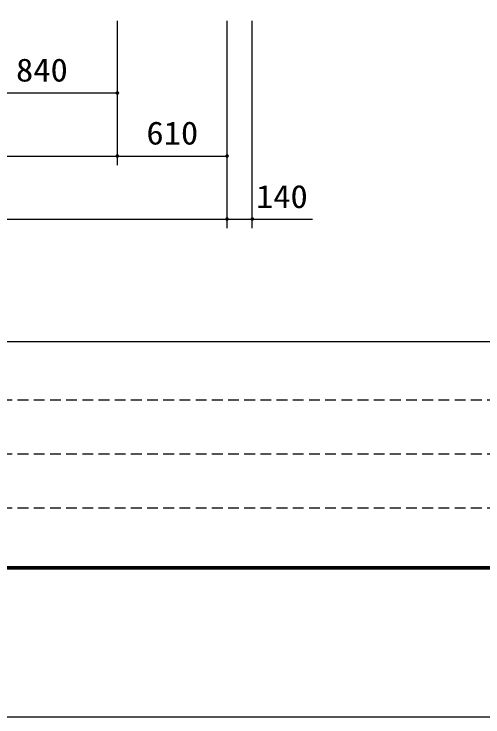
# Model space of a CAD drawing. Units: millimetres, scale not verified. Extents: x -14850 to 14850, y -10500 to 10500.
# Drawn here: x -5800 to -3193, y -10500 to -6596 of the extents above; entities that cross this region are included whole.
import ezdxf
from ezdxf.enums import TextEntityAlignment as Align

# ---------------------------------------------------------------- set-up
doc = ezdxf.new("R2010")
doc.units = ezdxf.units.MM
doc.header["$LTSCALE"] = 50
doc.linetypes.add('DASHED1', pattern=[1.8, 1.2, -0.6])
for name, color, linetype, lineweight in [('0-0_製作', 5, 'Continuous', 25), ('0-8_図面枠', 7, 'Continuous', 25), ('0-9_Axis_waku', 7, 'Continuous', 25)]:
    doc.layers.add(name, color=color, linetype=linetype, lineweight=lineweight)
doc.styles.add('ＭＳ ゴシック', font='')
doc.styles.get('ＭＳ ゴシック').set_extended_font_data('MS Gothic')

msp = doc.modelspace()

# ---------------------------------------------------------------- linework, layer by layer
at = {"layer": '0-0_製作', "color": 2}
for p, q in [((-5225.41, -7434.11), (-5225.41, -6633.48)), ((-4615.41, -7784.11), (-4615.41, -6633.48)), ((-4475.41, -7784.11), (-4475.41, -6633.48)), ((-6065.41, -7034.11), (-5225.41, -7034.11)), ((-9535.41, -7384.11), (-5225.41, -7384.11)), ((-5225.41, -7384.11), (-4615.41, -7384.11)), ((-9535.41, -7734.11), (-4615.41, -7734.11)), ((-4615.41, -7734.11), (-4475.41, -7734.11)), ((-4475.41, -7734.11), (-4141.33, -7734.11))]:
    msp.add_line(p, q, dxfattribs=at)
at = {"layer": '0-0_製作'}
for points in [[(-5233.11, -7027.74), (-5225.41, -7034.11), (-5233.85, -7028.75)], [(-5233.11, -7027.74), (-5225.41, -7024.11), (-5225.41, -7034.11)], [(-5232.25, -7026.82), (-5225.41, -7024.11), (-5233.11, -7027.74)], [(-5231.29, -7026.02), (-5225.41, -7024.11), (-5232.25, -7026.82)], [(-5230.23, -7025.35), (-5225.41, -7024.11), (-5231.29, -7026.02)], [(-5229.09, -7024.81), (-5225.41, -7024.11), (-5230.23, -7025.35)], [(-5227.9, -7024.43), (-5225.41, -7024.11), (-5229.09, -7024.81)], [(-5226.66, -7024.19), (-5225.41, -7024.11), (-5227.9, -7024.43)], [(-5225.41, -7024.11), (-5215.41, -7034.11), (-5225.41, -7034.11)], [(-5225.41, -7024.11), (-5215.49, -7032.86), (-5215.41, -7034.11)], [(-5225.41, -7024.11), (-5215.72, -7031.63), (-5215.49, -7032.86)], [(-5225.41, -7024.11), (-5216.11, -7030.43), (-5215.72, -7031.63)], [(-5224.78, -7024.13), (-5216.11, -7030.43), (-5225.41, -7024.11)], [(-5223.53, -7024.29), (-5216.11, -7030.43), (-5224.78, -7024.13)], [(-5223.53, -7024.29), (-5216.65, -7029.3), (-5216.11, -7030.43)], [(-5222.32, -7024.6), (-5216.65, -7029.3), (-5223.53, -7024.29)], [(-5222.32, -7024.6), (-5217.32, -7028.23), (-5216.65, -7029.3)], [(-5221.15, -7025.06), (-5217.32, -7028.23), (-5222.32, -7024.6)], [(-5221.15, -7025.06), (-5218.12, -7027.27), (-5217.32, -7028.23)], [(-5220.05, -7025.67), (-5218.12, -7027.27), (-5221.15, -7025.06)], [(-5220.05, -7025.67), (-5219.03, -7026.41), (-5218.12, -7027.27)], [(-5235.39, -7033.48), (-5225.41, -7034.11), (-5235.41, -7034.11)], [(-5235.41, -7034.11), (-5225.41, -7034.11), (-5235.33, -7035.37)], [(-5235.23, -7032.24), (-5225.41, -7034.11), (-5235.39, -7033.48)], [(-5235.33, -7035.37), (-5225.41, -7034.11), (-5235.09, -7036.6)], [(-5234.92, -7031.02), (-5225.41, -7034.11), (-5235.23, -7032.24)], [(-5235.09, -7036.6), (-5225.41, -7034.11), (-5225.41, -7044.11)], [(-5235.09, -7036.6), (-5226.04, -7044.09), (-5234.71, -7037.79)], [(-5235.09, -7036.6), (-5225.41, -7044.11), (-5226.04, -7044.09)], [(-5234.46, -7029.85), (-5225.41, -7034.11), (-5234.92, -7031.02)], [(-5234.71, -7037.79), (-5227.28, -7043.94), (-5234.17, -7038.93)], [(-5234.71, -7037.79), (-5226.04, -7044.09), (-5227.28, -7043.94)], [(-5233.85, -7028.75), (-5225.41, -7034.11), (-5234.46, -7029.85)], [(-5234.17, -7038.93), (-5228.5, -7043.62), (-5233.5, -7039.99)], [(-5234.17, -7038.93), (-5227.28, -7043.94), (-5228.5, -7043.62)], [(-5233.5, -7039.99), (-5229.67, -7043.16), (-5232.7, -7040.96)], [(-5233.5, -7039.99), (-5228.5, -7043.62), (-5229.67, -7043.16)], [(-5232.7, -7040.96), (-5230.77, -7042.56), (-5231.78, -7041.82)], [(-5232.7, -7040.96), (-5229.67, -7043.16), (-5230.77, -7042.56)], [(-5225.41, -7034.11), (-5224.16, -7044.03), (-5225.41, -7044.11)], [(-5225.41, -7034.11), (-5222.92, -7043.8), (-5224.16, -7044.03)], [(-5225.41, -7034.11), (-5221.73, -7043.41), (-5222.92, -7043.8)], [(-5225.41, -7034.11), (-5220.59, -7042.88), (-5221.73, -7043.41)], [(-5225.41, -7034.11), (-5219.53, -7042.2), (-5220.59, -7042.88)], [(-5225.41, -7034.11), (-5218.56, -7041.4), (-5219.53, -7042.2)], [(-5225.41, -7034.11), (-5217.7, -7040.49), (-5218.56, -7041.4)], [(-5225.41, -7034.11), (-5216.97, -7039.47), (-5217.7, -7040.49)], [(-5215.41, -7034.11), (-5216.97, -7039.47), (-5225.41, -7034.11)], [(-5215.41, -7034.11), (-5216.36, -7038.37), (-5216.97, -7039.47)], [(-5215.41, -7034.11), (-5215.9, -7037.2), (-5216.36, -7038.37)], [(-5215.41, -7034.11), (-5215.59, -7035.99), (-5215.9, -7037.2)], [(-5215.41, -7034.11), (-5215.43, -7034.74), (-5215.59, -7035.99)], [(-5233.85, -7378.75), (-5225.41, -7384.11), (-5234.46, -7379.85)], [(-5233.11, -7377.74), (-5225.41, -7384.11), (-5233.85, -7378.75)], [(-5233.11, -7377.74), (-5225.41, -7374.11), (-5225.41, -7384.11)], [(-5232.25, -7376.82), (-5225.41, -7374.11), (-5233.11, -7377.74)], [(-5231.29, -7376.02), (-5225.41, -7374.11), (-5232.25, -7376.82)], [(-5230.23, -7375.35), (-5225.41, -7374.11), (-5231.29, -7376.02)], [(-5229.09, -7374.81), (-5225.41, -7374.11), (-5230.23, -7375.35)], [(-5227.9, -7374.43), (-5225.41, -7374.11), (-5229.09, -7374.81)], [(-5226.66, -7374.19), (-5225.41, -7374.11), (-5227.9, -7374.43)], [(-5225.41, -7374.11), (-5215.41, -7384.11), (-5225.41, -7384.11)], [(-5225.41, -7374.11), (-5215.49, -7382.86), (-5215.41, -7384.11)], [(-5225.41, -7374.11), (-5215.72, -7381.63), (-5215.49, -7382.86)], [(-5225.41, -7374.11), (-5216.11, -7380.43), (-5215.72, -7381.63)], [(-5224.78, -7374.13), (-5216.11, -7380.43), (-5225.41, -7374.11)], [(-5224.78, -7374.13), (-5216.65, -7379.3), (-5216.11, -7380.43)], [(-5223.53, -7374.29), (-5216.65, -7379.3), (-5224.78, -7374.13)], [(-5223.53, -7374.29), (-5217.32, -7378.23), (-5216.65, -7379.3)], [(-5222.32, -7374.6), (-5217.32, -7378.23), (-5223.53, -7374.29)], [(-5222.32, -7374.6), (-5218.12, -7377.27), (-5217.32, -7378.23)], [(-5221.15, -7375.06), (-5218.12, -7377.27), (-5222.32, -7374.6)], [(-5221.15, -7375.06), (-5219.03, -7376.41), (-5218.12, -7377.27)], [(-5220.05, -7375.67), (-5219.03, -7376.41), (-5221.15, -7375.06)], [(-4623.85, -7378.75), (-4615.41, -7384.11), (-4624.46, -7379.85)], [(-4623.85, -7378.75), (-4615.41, -7374.11), (-4615.41, -7384.11)], [(-4623.11, -7377.74), (-4615.41, -7374.11), (-4623.85, -7378.75)], [(-4622.25, -7376.82), (-4615.41, -7374.11), (-4623.11, -7377.74)], [(-4621.29, -7376.02), (-4615.41, -7374.11), (-4622.25, -7376.82)], [(-4620.23, -7375.35), (-4615.41, -7374.11), (-4621.29, -7376.02)], [(-4619.09, -7374.81), (-4615.41, -7374.11), (-4620.23, -7375.35)], [(-4617.9, -7374.43), (-4615.41, -7374.11), (-4619.09, -7374.81)], [(-4616.66, -7374.19), (-4615.41, -7374.11), (-4617.9, -7374.43)], [(-4615.41, -7374.11), (-4605.41, -7384.11), (-4615.41, -7384.11)], [(-4615.41, -7374.11), (-4605.49, -7382.86), (-4605.41, -7384.11)], [(-4615.41, -7374.11), (-4605.72, -7381.63), (-4605.49, -7382.86)], [(-4615.41, -7374.11), (-4606.11, -7380.43), (-4605.72, -7381.63)], [(-4615.41, -7374.11), (-4606.65, -7379.3), (-4606.11, -7380.43)], [(-4614.78, -7374.13), (-4606.65, -7379.3), (-4615.41, -7374.11)], [(-4614.78, -7374.13), (-4607.32, -7378.23), (-4606.65, -7379.3)], [(-4613.54, -7374.29), (-4607.32, -7378.23), (-4614.78, -7374.13)], [(-4613.54, -7374.29), (-4608.12, -7377.27), (-4607.32, -7378.23)], [(-4612.32, -7374.6), (-4608.12, -7377.27), (-4613.54, -7374.29)], [(-4612.32, -7374.6), (-4609.03, -7376.41), (-4608.12, -7377.27)], [(-4611.15, -7375.06), (-4609.03, -7376.41), (-4612.32, -7374.6)], [(-4611.15, -7375.06), (-4610.05, -7375.67), (-4609.03, -7376.41)], [(-5235.39, -7383.48), (-5225.41, -7384.11), (-5235.41, -7384.11)], [(-5235.41, -7384.11), (-5225.41, -7384.11), (-5235.33, -7385.37)], [(-5235.23, -7382.24), (-5225.41, -7384.11), (-5235.39, -7383.48)], [(-5235.33, -7385.37), (-5225.41, -7384.11), (-5235.09, -7386.6)], [(-5234.92, -7381.02), (-5225.41, -7384.11), (-5235.23, -7382.24)], [(-5235.09, -7386.6), (-5225.41, -7384.11), (-5225.41, -7394.11)], [(-5235.09, -7386.6), (-5225.41, -7394.11), (-5234.71, -7387.79)], [(-5234.46, -7379.85), (-5225.41, -7384.11), (-5234.92, -7381.02)], [(-5234.71, -7387.79), (-5226.04, -7394.09), (-5234.17, -7388.93)], [(-5234.71, -7387.79), (-5225.41, -7394.11), (-5226.04, -7394.09)], [(-5234.17, -7388.93), (-5227.28, -7393.94), (-5233.5, -7389.99)], [(-5234.17, -7388.93), (-5226.04, -7394.09), (-5227.28, -7393.94)], [(-5233.5, -7389.99), (-5228.5, -7393.62), (-5232.7, -7390.96)], [(-5233.5, -7389.99), (-5227.28, -7393.94), (-5228.5, -7393.62)], [(-5232.7, -7390.96), (-5229.67, -7393.16), (-5231.78, -7391.82)], [(-5232.7, -7390.96), (-5228.5, -7393.62), (-5229.67, -7393.16)], [(-5231.78, -7391.82), (-5229.67, -7393.16), (-5230.77, -7392.56)], [(-5225.41, -7384.11), (-5224.16, -7394.03), (-5225.41, -7394.11)], [(-5225.41, -7384.11), (-5222.92, -7393.8), (-5224.16, -7394.03)], [(-5225.41, -7384.11), (-5221.73, -7393.41), (-5222.92, -7393.8)], [(-5225.41, -7384.11), (-5220.59, -7392.88), (-5221.73, -7393.41)], [(-5225.41, -7384.11), (-5219.53, -7392.2), (-5220.59, -7392.88)], [(-5225.41, -7384.11), (-5218.56, -7391.4), (-5219.53, -7392.2)], [(-5225.41, -7384.11), (-5217.7, -7390.49), (-5218.56, -7391.4)], [(-5225.41, -7384.11), (-5216.97, -7389.47), (-5217.7, -7390.49)], [(-5215.41, -7384.11), (-5216.97, -7389.47), (-5225.41, -7384.11)], [(-5215.41, -7384.11), (-5216.36, -7388.37), (-5216.97, -7389.47)], [(-5215.41, -7384.11), (-5215.9, -7387.2), (-5216.36, -7388.37)], [(-5215.41, -7384.11), (-5215.59, -7385.99), (-5215.9, -7387.2)], [(-5215.41, -7384.11), (-5215.43, -7384.74), (-5215.59, -7385.99)], [(-4625.39, -7383.48), (-4615.41, -7384.11), (-4625.41, -7384.11)], [(-4625.41, -7384.11), (-4615.41, -7384.11), (-4625.33, -7385.37)], [(-4625.23, -7382.24), (-4615.41, -7384.11), (-4625.39, -7383.48)], [(-4625.33, -7385.37), (-4615.41, -7384.11), (-4625.09, -7386.6)], [(-4624.92, -7381.02), (-4615.41, -7384.11), (-4625.23, -7382.24)], [(-4625.09, -7386.6), (-4615.41, -7384.11), (-4624.71, -7387.79)], [(-4624.46, -7379.85), (-4615.41, -7384.11), (-4624.92, -7381.02)], [(-4624.71, -7387.79), (-4615.41, -7384.11), (-4615.41, -7394.11)], [(-4624.71, -7387.79), (-4615.41, -7394.11), (-4624.17, -7388.93)], [(-4624.17, -7388.93), (-4616.04, -7394.09), (-4623.5, -7389.99)], [(-4624.17, -7388.93), (-4615.41, -7394.11), (-4616.04, -7394.09)], [(-4623.5, -7389.99), (-4617.28, -7393.94), (-4622.7, -7390.96)], [(-4623.5, -7389.99), (-4616.04, -7394.09), (-4617.28, -7393.94)], [(-4622.7, -7390.96), (-4618.5, -7393.62), (-4621.78, -7391.82)], [(-4622.7, -7390.96), (-4617.28, -7393.94), (-4618.5, -7393.62)], [(-4621.78, -7391.82), (-4619.67, -7393.16), (-4620.77, -7392.56)], [(-4621.78, -7391.82), (-4618.5, -7393.62), (-4619.67, -7393.16)], [(-4615.41, -7384.11), (-4614.16, -7394.03), (-4615.41, -7394.11)], [(-4615.41, -7384.11), (-4612.92, -7393.8), (-4614.16, -7394.03)], [(-4615.41, -7384.11), (-4611.73, -7393.41), (-4612.92, -7393.8)], [(-4615.41, -7384.11), (-4610.59, -7392.88), (-4611.73, -7393.41)], [(-4615.41, -7384.11), (-4609.53, -7392.2), (-4610.59, -7392.88)], [(-4615.41, -7384.11), (-4608.56, -7391.4), (-4609.53, -7392.2)], [(-4615.41, -7384.11), (-4607.7, -7390.49), (-4608.56, -7391.4)], [(-4615.41, -7384.11), (-4606.97, -7389.47), (-4607.7, -7390.49)], [(-4615.41, -7384.11), (-4606.36, -7388.37), (-4606.97, -7389.47)], [(-4605.41, -7384.11), (-4606.36, -7388.37), (-4615.41, -7384.11)], [(-4605.41, -7384.11), (-4605.9, -7387.2), (-4606.36, -7388.37)], [(-4605.41, -7384.11), (-4605.59, -7385.99), (-4605.9, -7387.2)], [(-4605.41, -7384.11), (-4605.43, -7384.74), (-4605.59, -7385.99)], [(-4624.46, -7729.85), (-4615.41, -7734.11), (-4624.92, -7731.02)], [(-4623.85, -7728.75), (-4615.41, -7734.11), (-4624.46, -7729.85)], [(-4623.85, -7728.75), (-4615.41, -7724.11), (-4615.41, -7734.11)], [(-4623.11, -7727.74), (-4615.41, -7724.11), (-4623.85, -7728.75)], [(-4622.25, -7726.82), (-4615.41, -7724.11), (-4623.11, -7727.74)], [(-4621.29, -7726.02), (-4615.41, -7724.11), (-4622.25, -7726.82)], [(-4620.23, -7725.35), (-4615.41, -7724.11), (-4621.29, -7726.02)], [(-4619.09, -7724.81), (-4615.41, -7724.11), (-4620.23, -7725.35)], [(-4617.9, -7724.43), (-4615.41, -7724.11), (-4619.09, -7724.81)], [(-4616.66, -7724.19), (-4615.41, -7724.11), (-4617.9, -7724.43)], [(-4615.41, -7724.11), (-4605.41, -7734.11), (-4615.41, -7734.11)], [(-4615.41, -7724.11), (-4605.49, -7732.86), (-4605.41, -7734.11)], [(-4615.41, -7724.11), (-4605.72, -7731.63), (-4605.49, -7732.86)], [(-4615.41, -7724.11), (-4606.11, -7730.43), (-4605.72, -7731.63)], [(-4615.41, -7724.11), (-4606.65, -7729.3), (-4606.11, -7730.43)], [(-4614.78, -7724.13), (-4606.65, -7729.3), (-4615.41, -7724.11)], [(-4614.78, -7724.13), (-4607.32, -7728.23), (-4606.65, -7729.3)], [(-4613.54, -7724.29), (-4607.32, -7728.23), (-4614.78, -7724.13)], [(-4613.54, -7724.29), (-4608.12, -7727.27), (-4607.32, -7728.23)], [(-4612.32, -7724.6), (-4608.12, -7727.27), (-4613.54, -7724.29)], [(-4612.32, -7724.6), (-4609.03, -7726.41), (-4608.12, -7727.27)], [(-4611.15, -7725.06), (-4609.03, -7726.41), (-4612.32, -7724.6)], [(-4611.15, -7725.06), (-4610.05, -7725.67), (-4609.03, -7726.41)], [(-4484.46, -7729.85), (-4475.41, -7734.11), (-4484.92, -7731.02)], [(-4483.85, -7728.75), (-4475.41, -7734.11), (-4484.46, -7729.85)], [(-4483.85, -7728.75), (-4475.41, -7724.11), (-4475.41, -7734.11)], [(-4483.11, -7727.74), (-4475.41, -7724.11), (-4483.85, -7728.75)], [(-4482.25, -7726.82), (-4475.41, -7724.11), (-4483.11, -7727.74)], [(-4481.29, -7726.02), (-4475.41, -7724.11), (-4482.25, -7726.82)], [(-4480.23, -7725.35), (-4475.41, -7724.11), (-4481.29, -7726.02)], [(-4479.09, -7724.81), (-4475.41, -7724.11), (-4480.23, -7725.35)], [(-4477.9, -7724.43), (-4475.41, -7724.11), (-4479.09, -7724.81)], [(-4476.66, -7724.19), (-4475.41, -7724.11), (-4477.9, -7724.43)], [(-4475.41, -7724.11), (-4465.41, -7734.11), (-4475.41, -7734.11)], [(-4475.41, -7724.11), (-4465.49, -7732.86), (-4465.41, -7734.11)], [(-4475.41, -7724.11), (-4465.72, -7731.63), (-4465.49, -7732.86)], [(-4475.41, -7724.11), (-4466.11, -7730.43), (-4465.72, -7731.63)], [(-4475.41, -7724.11), (-4466.65, -7729.3), (-4466.11, -7730.43)], [(-4475.41, -7724.11), (-4467.32, -7728.23), (-4466.65, -7729.3)], [(-4474.78, -7724.13), (-4467.32, -7728.23), (-4475.41, -7724.11)], [(-4473.54, -7724.29), (-4467.32, -7728.23), (-4474.78, -7724.13)], [(-4473.54, -7724.29), (-4468.12, -7727.27), (-4467.32, -7728.23)], [(-4472.32, -7724.6), (-4468.12, -7727.27), (-4473.54, -7724.29)], [(-4472.32, -7724.6), (-4469.04, -7726.41), (-4468.12, -7727.27)], [(-4471.15, -7725.06), (-4469.04, -7726.41), (-4472.32, -7724.6)], [(-4471.15, -7725.06), (-4470.05, -7725.67), (-4469.04, -7726.41)], [(-4625.39, -7733.48), (-4615.41, -7734.11), (-4625.41, -7734.11)], [(-4625.41, -7734.11), (-4615.41, -7734.11), (-4625.33, -7735.37)], [(-4625.23, -7732.24), (-4615.41, -7734.11), (-4625.39, -7733.48)], [(-4625.33, -7735.37), (-4615.41, -7734.11), (-4625.09, -7736.6)], [(-4624.92, -7731.02), (-4615.41, -7734.11), (-4625.23, -7732.24)], [(-4625.09, -7736.6), (-4615.41, -7734.11), (-4624.71, -7737.79)], [(-4624.71, -7737.79), (-4615.41, -7734.11), (-4615.41, -7744.11)], [(-4624.71, -7737.79), (-4615.41, -7744.11), (-4624.17, -7738.93)], [(-4624.17, -7738.93), (-4616.04, -7744.09), (-4623.5, -7739.99)], [(-4624.17, -7738.93), (-4615.41, -7744.11), (-4616.04, -7744.09)], [(-4623.5, -7739.99), (-4617.28, -7743.94), (-4622.7, -7740.96)], [(-4623.5, -7739.99), (-4616.04, -7744.09), (-4617.28, -7743.94)], [(-4622.7, -7740.96), (-4618.5, -7743.62), (-4621.78, -7741.82)], [(-4622.7, -7740.96), (-4617.28, -7743.94), (-4618.5, -7743.62)], [(-4621.78, -7741.82), (-4619.67, -7743.16), (-4620.77, -7742.56)], [(-4621.78, -7741.82), (-4618.5, -7743.62), (-4619.67, -7743.16)], [(-4615.41, -7734.11), (-4614.16, -7744.03), (-4615.41, -7744.11)], [(-4615.41, -7734.11), (-4612.92, -7743.8), (-4614.16, -7744.03)], [(-4615.41, -7734.11), (-4611.73, -7743.41), (-4612.92, -7743.8)], [(-4615.41, -7734.11), (-4610.59, -7742.88), (-4611.73, -7743.41)], [(-4615.41, -7734.11), (-4609.53, -7742.2), (-4610.59, -7742.88)], [(-4615.41, -7734.11), (-4608.56, -7741.4), (-4609.53, -7742.2)], [(-4615.41, -7734.11), (-4607.7, -7740.49), (-4608.56, -7741.4)], [(-4615.41, -7734.11), (-4606.97, -7739.47), (-4607.7, -7740.49)], [(-4615.41, -7734.11), (-4606.36, -7738.37), (-4606.97, -7739.47)], [(-4605.41, -7734.11), (-4606.36, -7738.37), (-4615.41, -7734.11)], [(-4605.41, -7734.11), (-4605.9, -7737.2), (-4606.36, -7738.37)], [(-4605.41, -7734.11), (-4605.59, -7735.99), (-4605.9, -7737.2)], [(-4605.41, -7734.11), (-4605.43, -7734.74), (-4605.59, -7735.99)], [(-4485.39, -7733.48), (-4475.41, -7734.11), (-4485.41, -7734.11)], [(-4485.41, -7734.11), (-4475.41, -7734.11), (-4485.33, -7735.37)], [(-4485.23, -7732.24), (-4475.41, -7734.11), (-4485.39, -7733.48)], [(-4485.33, -7735.37), (-4475.41, -7734.11), (-4485.1, -7736.6)], [(-4484.92, -7731.02), (-4475.41, -7734.11), (-4485.23, -7732.24)], [(-4485.1, -7736.6), (-4475.41, -7734.11), (-4484.71, -7737.79)], [(-4484.71, -7737.79), (-4475.41, -7734.11), (-4484.17, -7738.93)], [(-4484.17, -7738.93), (-4475.41, -7734.11), (-4475.41, -7744.11)], [(-4484.17, -7738.93), (-4476.04, -7744.09), (-4483.5, -7739.99)], [(-4484.17, -7738.93), (-4475.41, -7744.11), (-4476.04, -7744.09)], [(-4483.5, -7739.99), (-4477.28, -7743.94), (-4482.7, -7740.96)], [(-4483.5, -7739.99), (-4476.04, -7744.09), (-4477.28, -7743.94)], [(-4482.7, -7740.96), (-4478.5, -7743.62), (-4481.78, -7741.82)], [(-4482.7, -7740.96), (-4477.28, -7743.94), (-4478.5, -7743.62)], [(-4481.78, -7741.82), (-4479.67, -7743.16), (-4480.77, -7742.56)], [(-4481.78, -7741.82), (-4478.5, -7743.62), (-4479.67, -7743.16)], [(-4475.41, -7734.11), (-4474.16, -7744.03), (-4475.41, -7744.11)], [(-4475.41, -7734.11), (-4472.92, -7743.8), (-4474.16, -7744.03)], [(-4475.41, -7734.11), (-4471.73, -7743.41), (-4472.92, -7743.8)], [(-4475.41, -7734.11), (-4470.59, -7742.88), (-4471.73, -7743.41)], [(-4475.41, -7734.11), (-4469.53, -7742.2), (-4470.59, -7742.88)], [(-4475.41, -7734.11), (-4468.56, -7741.4), (-4469.53, -7742.2)], [(-4475.41, -7734.11), (-4467.7, -7740.49), (-4468.56, -7741.4)], [(-4475.41, -7734.11), (-4466.97, -7739.47), (-4467.7, -7740.49)], [(-4475.41, -7734.11), (-4466.36, -7738.37), (-4466.97, -7739.47)], [(-4465.41, -7734.11), (-4466.36, -7738.37), (-4475.41, -7734.11)], [(-4465.41, -7734.11), (-4465.9, -7737.2), (-4466.36, -7738.37)], [(-4465.41, -7734.11), (-4465.59, -7735.99), (-4465.9, -7737.2)], [(-4465.41, -7734.11), (-4465.43, -7734.74), (-4465.59, -7735.99)]]:
    msp.add_solid(points, dxfattribs=at)
at = {"layer": '0-8_図面枠'}
msp.add_lwpolyline([(-14850, -10500), (14850, -10500), (14850, 10500), (-14850, 10500)], close=True, dxfattribs=at)
at = {"layer": '0-9_Axis_waku'}
for p, q in [((-12950, -8415), (14000, -8415)), ((14014, -9679.01), (-12964, -9679.01)), ((14013, -9678.01), (-12963, -9678.01)), ((14012, -9677.01), (-12962, -9677.01)), ((14011, -9676.01), (-12961, -9676.01)), ((14010, -9675.01), (-12960, -9675.01)), ((14009, -9674.01), (-12959, -9674.01)), ((14008, -9673.01), (-12958, -9673.01)), ((14007, -9672.01), (-12957, -9672.01)), ((14006, -9671.01), (-12956, -9671.01)), ((14005, -9670.01), (-12955, -9670.01)), ((14004, -9669.01), (-12954, -9669.01)), ((14003, -9668.01), (-12953, -9668.01)), ((14002, -9667.01), (-12952, -9667.01)), ((14001, -9666.01), (-12951, -9666.01)), ((-12950, -9665), (14000, -9665))]:
    msp.add_line(p, q, dxfattribs=at)
at = {"layer": '0-9_Axis_waku', "linetype": 'DASHED1'}
for p, q in [((400, -8740), (-12950, -8740)), ((400, -9040), (-12950, -9040)), ((400, -9340), (-12950, -9340))]:
    msp.add_line(p, q, dxfattribs=at)

# ---------------------------------------------------------------- texts
at = {"layer": '0-0_製作', "color": 4, "style": 'ＭＳ ゴシック', "width": 1.1}
for s, p in [('840', (-5789.16, -7009.11)), ('610', (-5064.16, -7359.11)), ('140', (-4455.08, -7711.74))]:
    msp.add_text(s, height=128.4, dxfattribs=at).set_placement(p, align=Align.BOTTOM_LEFT)

doc.saveas('drawing.dxf')
